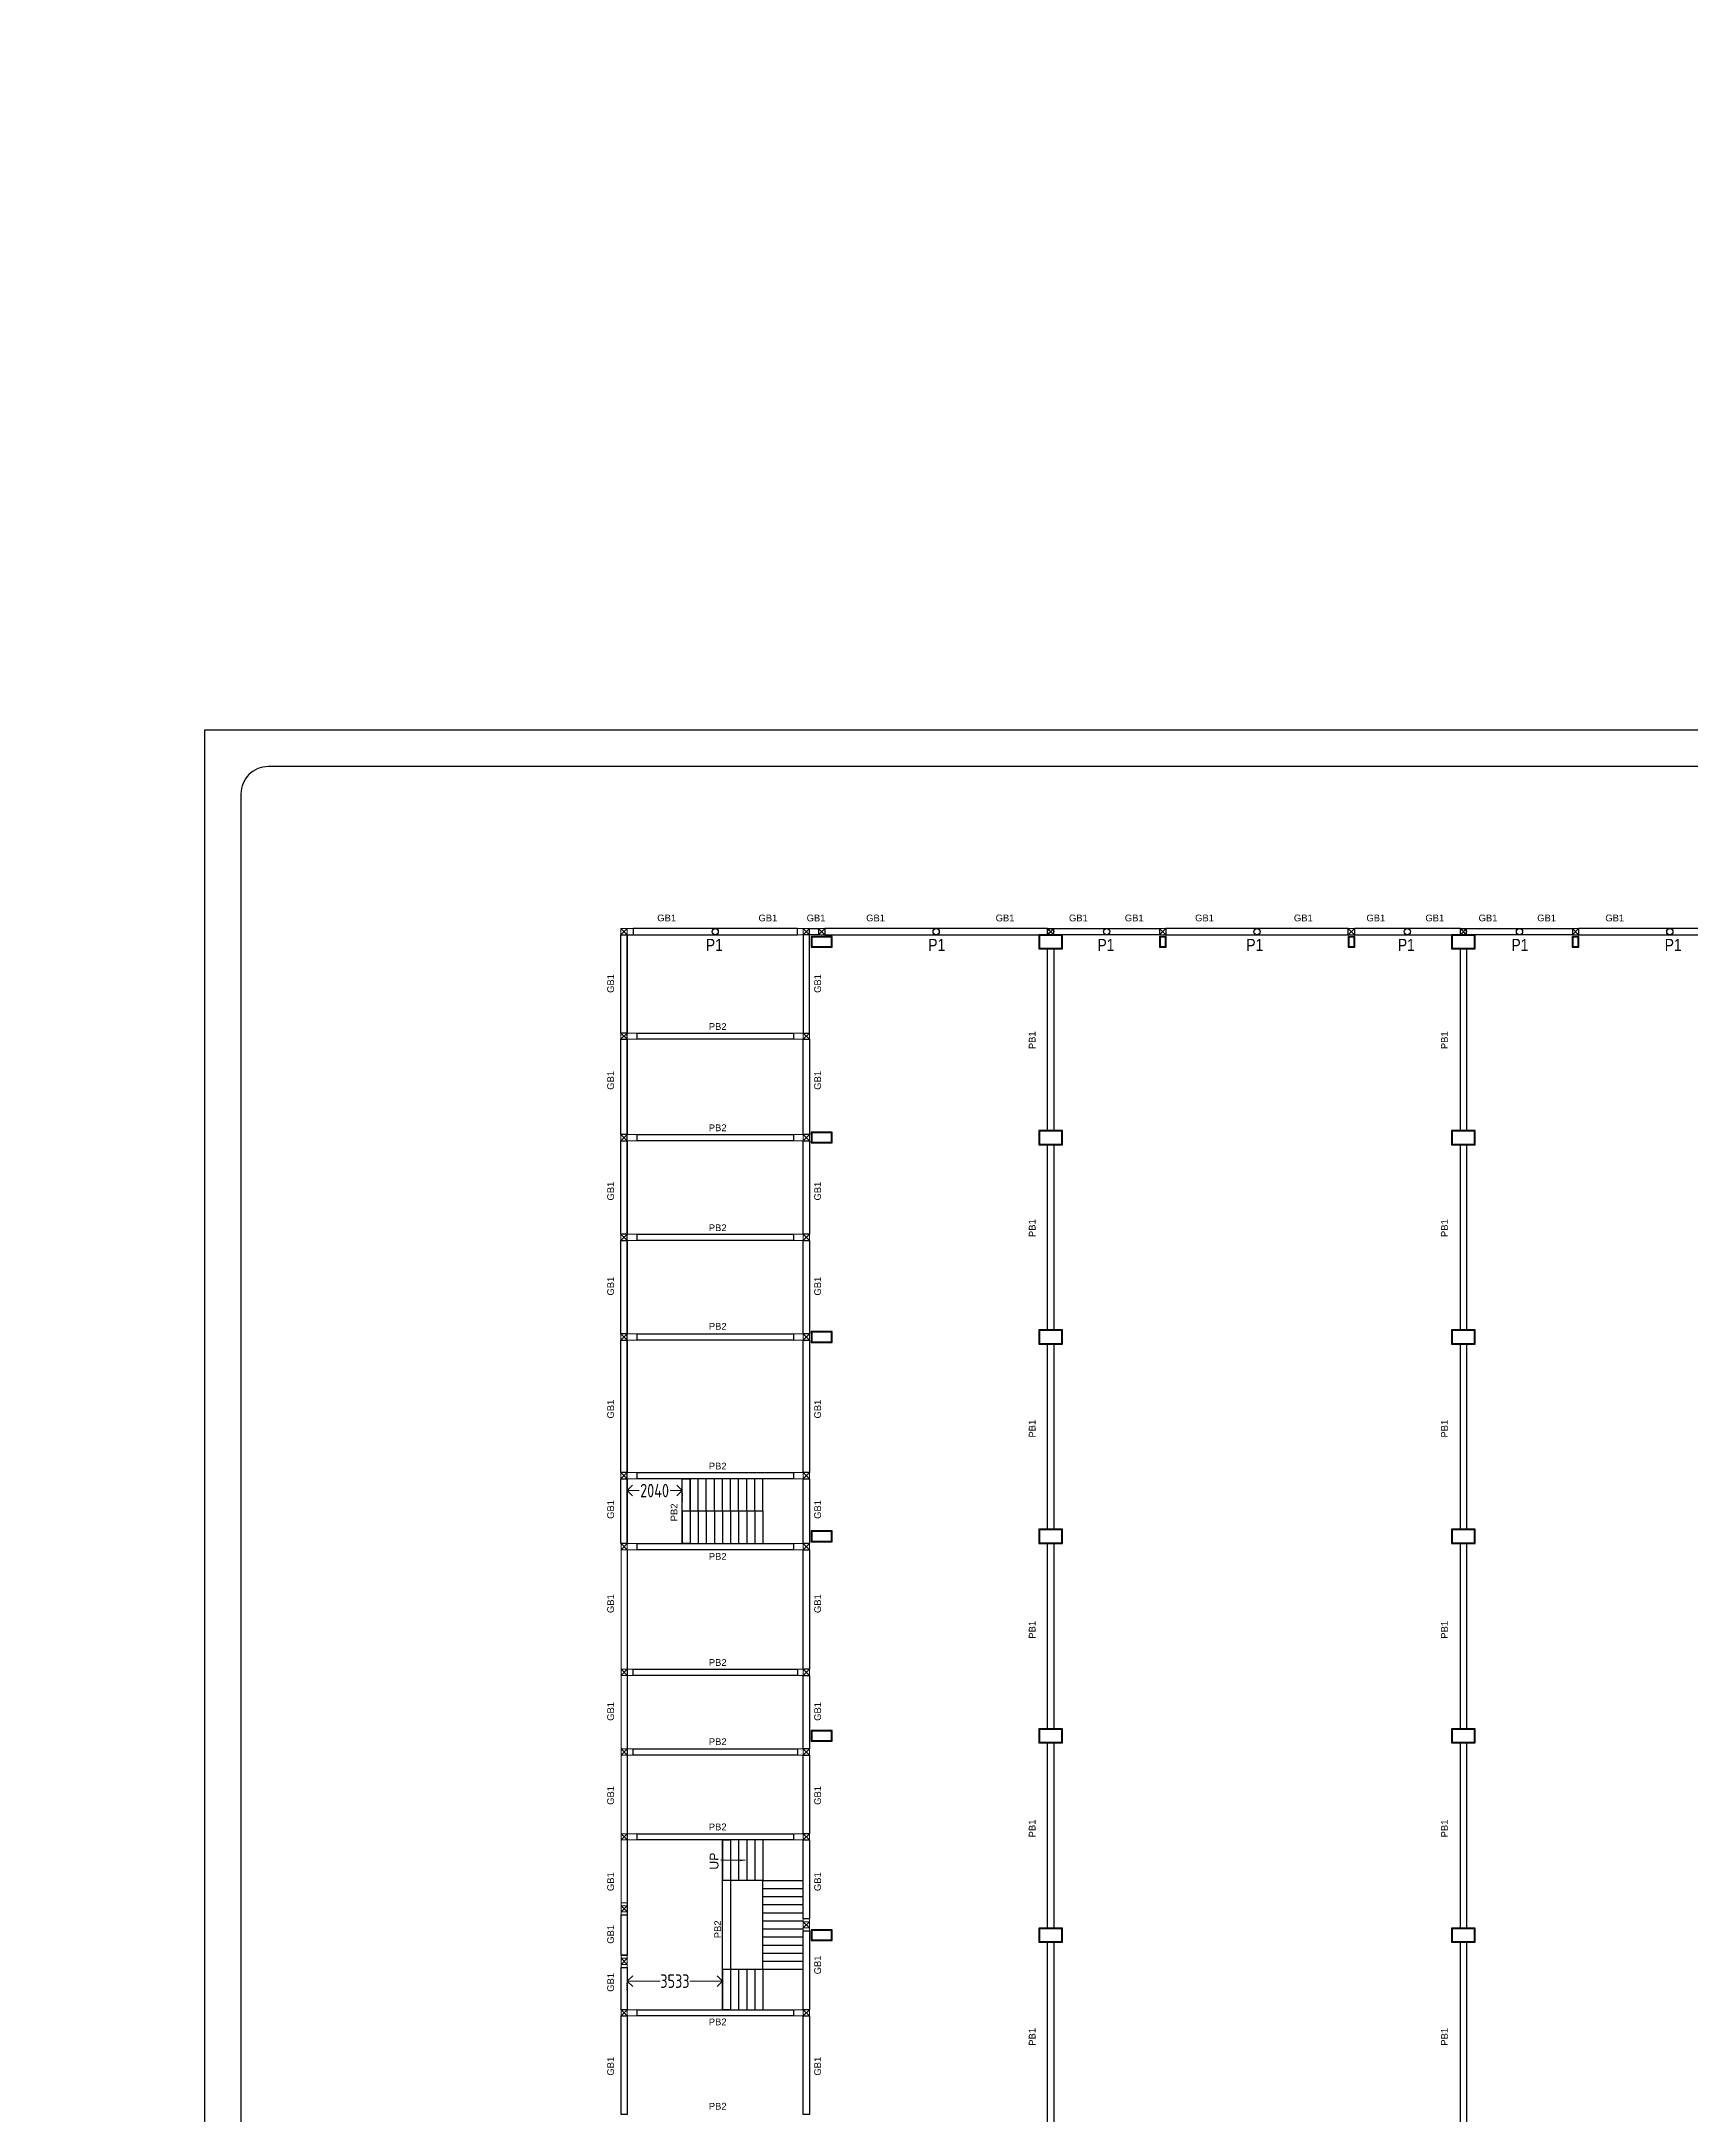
# Model space of a CAD drawing. Header units: inches. Extents: x -605 to 2991212, y -2872845 to 0.
# Drawn here: x 2440094 to 2501297, y -2064124 to -1987181 of the extents above; entities that cross this region are included whole.
import ezdxf
from ezdxf import colors
from ezdxf.entities.mleader import LeaderData, LeaderLine
from ezdxf.enums import TextEntityAlignment as Align
from ezdxf.math import Vec2, Vec3

# ---------------------------------------------------------------- set-up
doc = ezdxf.new("R2010")
doc.units = ezdxf.units.IN
doc.header["$LTSCALE"] = 600
doc.header["$MEASUREMENT"] = 0
doc.linetypes.add('DOT2', pattern=[0.125, 0, -0.125])
for name, color, linetype in [('05 RG_TXT', 7, 'Continuous'), ('NOITHAT', 21, 'Continuous'), ('see level', 2, 'Continuous'), ('SnT-DIMS2', 7, 'Continuous')]:
    doc.layers.add(name, color=color, linetype=linetype)
for name, color, linetype, lineweight in [('PV_MASONRY', 10, 'Continuous', 0), ('PV_TEXT_ROMANS', 7, 'Continuous', 0), ('rDIMension', 1, 'Continuous', 18), ('rRCC 2', 40, 'Continuous', 15), ('rSHEET', 2, 'Continuous', 30)]:
    doc.layers.add(name, color=color, linetype=linetype, lineweight=lineweight)
doc.styles.add('DIM', font='geniso.shx', dxfattribs={"width": 0.85})
doc.styles.add('J.P', font='ARIALN.TTF')
doc.styles.add('RG', font='arial.ttf')
doc.styles.add('ROMANS', font='arial.ttf')
doc.styles.get("Standard").update_dxf_attribs({"font": 'arial.ttf'})
doc.styles.add('TEXT3', font='geniso.shx')
doc.dimstyles.new('SnT', dxfattribs={"dimtxt": 2.5, "dimasz": 1, "dimexe": 1, "dimexo": 1, "dimgap": 1, "dimtad": 1, "dimdec": 0, "dimzin": 0, "dimdsep": 46, "dimtxsty": 'ROMANS', "dimblk": 'L1', "dimcen": 1, "dimclrd": 1, "dimclre": 1, "dimadec": 0, "dimazin": 0, "dimtfac": 1, "dimtdec": 0, "dimtmove": 0, "dimatfit": 3, "dimldrblk": 'LL1', "dimfxl": 1, "dimtolj": 1, "dimtzin": 0, "dimarcsym": 0})
doc.dimstyles.new('ST-100', dxfattribs={"dimscale": 100, "dimtxt": 2.5, "dimasz": 2, "dimexe": 0.18, "dimexo": 0.0625, "dimgap": 0.2, "dimtad": 0, "dimdec": 0, "dimzin": 0, "dimdsep": 46, "dimtxsty": 'DIM', "dimblk": 'OPEN90', "dimcen": 0.09, "dimclrd": 256, "dimclrt": 7, "dimadec": 0, "dimazin": 0, "dimtfac": 1, "dimtdec": 0, "dimtofl": 0, "dimtmove": 0, "dimatfit": 3, "dimldrblk": 'OPEN90', "dimfxl": 1, "dimtolj": 1, "dimtzin": 0, "dimlwd": -1, "dimarcsym": 0})

# ---------------------------------------------------------------- blocks, each defined once
blk = doc.blocks.new('L1')
at = {"color": 1}
blk.add_line((0, -1), (0, 1), dxfattribs=at)
blk.add_solid([(-2, 0.33), (-2, -0.33), (0, 0)], dxfattribs=at)
blk = doc.blocks.new('LL1')
at = {"color": 1}
blk.add_solid([(-2, 0.33), (-2, -0.33), (0, 0)], dxfattribs=at)
blk = doc.blocks.new('_Open90')
at = {"color": 0, "linetype": 'ByBlock', "lineweight": -2}
for p, q in [((0, 0), (-1, 0)), ((-0.5, 0.5), (0, 0)), ((0, 0), (-0.5, -0.5))]:
    blk.add_line(p, q, dxfattribs=at)
blk = doc.blocks.new('*D536')
at = {"layer": 'Defpoints', "color": 0, "linetype": 'ByBlock'}
for p in [(2463869, -2040966), (2461829, -2041730), (2463869, -2041357)]:
    blk.add_point(p, dxfattribs=at)
at = {"layer": 'rDIMension', "color": 0, "linetype": 'DOT2', "lineweight": -2}
for p, q in [((2461829, -2041730), (2461829, -2040966)), ((2463869, -2041357), (2463869, -2040966))]:
    blk.add_line(p, q, dxfattribs=at)
at = {"layer": 'rDIMension'}
for p, q in [((2462229, -2040966), (2462277, -2040966)), ((2463469, -2040966), (2463422, -2040966))]:
    blk.add_line(p, q, dxfattribs=at)
at = {"layer": 'rDIMension', "linetype": 'ByBlock', "xscale": 400, "yscale": 400, "zscale": 400, "rotation": 180}
blk.add_blockref('_Open90', (2461829, -2040966), dxfattribs=at)
at = {"layer": 'rDIMension', "linetype": 'ByBlock', "xscale": 400, "yscale": 400, "zscale": 400}
blk.add_blockref('_Open90', (2463869, -2040966), dxfattribs=at)
at = {"layer": 'rDIMension', "color": 7, "linetype": 'ByBlock', "insert": (2462849, -2040966), "char_height": 500, "attachment_point": 5, "style": 'DIM'}
blk.add_mtext('\\A1;2040', dxfattribs=at)
blk = doc.blocks.new('*D537')
at = {"layer": 'Defpoints', "color": 0, "linetype": 'ByBlock'}
for p in [(2461836, -2059173), (2461836, -2059482), (2465369, -2059482)]:
    blk.add_point(p, dxfattribs=at)
at = {"layer": 'rDIMension', "color": 0, "linetype": 'DOT2', "lineweight": -2}
for p, q in [((2461836, -2059482), (2461836, -2059173)), ((2465369, -2059482), (2465369, -2059173))]:
    blk.add_line(p, q, dxfattribs=at)
at = {"layer": 'rDIMension'}
for p, q in [((2462236, -2059173), (2463051, -2059173)), ((2464969, -2059173), (2464154, -2059173))]:
    blk.add_line(p, q, dxfattribs=at)
at = {"layer": 'rDIMension', "linetype": 'ByBlock', "xscale": 400, "yscale": 400, "zscale": 400, "rotation": 180}
blk.add_blockref('_Open90', (2461836, -2059173), dxfattribs=at)
at = {"layer": 'rDIMension', "linetype": 'ByBlock', "xscale": 400, "yscale": 400, "zscale": 400}
blk.add_blockref('_Open90', (2465369, -2059173), dxfattribs=at)
at = {"layer": 'rDIMension', "color": 7, "linetype": 'ByBlock', "insert": (2463603, -2059173), "char_height": 500, "attachment_point": 5, "style": 'DIM'}
blk.add_mtext('\\A1;3533', dxfattribs=at)
blk = doc.blocks.new('_DotBlank')
at = {"color": 0, "linetype": 'ByBlock', "lineweight": -2}
blk.add_line((-0.5, 0), (-1, 0), dxfattribs=at)
blk.add_circle((0, 0), 0.5, dxfattribs=at)

msp = doc.modelspace()

# ---------------------------------------------------------------- linework, layer by layer
at = {"color": 8, "linetype": 'ByBlock'}
for p, q in [((2463869.2, -2041729.9), (2463869.2, -2040529.9)), ((2464169.2, -2041729.9), (2464169.2, -2040529.9)), ((2464469.2, -2041729.9), (2464469.2, -2040529.9)), ((2464769.2, -2041729.9), (2464769.2, -2040529.9)), ((2465069.2, -2041729.9), (2465069.2, -2040529.9)), ((2465369.2, -2041729.9), (2465369.2, -2040529.9)), ((2465669.2, -2041729.9), (2465669.2, -2040529.9)), ((2465969.2, -2041729.9), (2465969.2, -2040529.9)), ((2466269.2, -2041729.9), (2466269.2, -2040529.9)), ((2466569.2, -2041729.9), (2466569.2, -2040529.9)), ((2466869.2, -2041729.9), (2466869.2, -2040529.9)), ((2468369.2, -2042929.9), (2468369.2, -2040529.9)), ((2463869.2, -2041729.9), (2463869.2, -2042929.9)), ((2466869.2, -2041729.9), (2463869.2, -2041729.9)), ((2464169.2, -2041729.9), (2464169.2, -2042929.9)), ((2464469.2, -2041729.9), (2464469.2, -2042929.9)), ((2464769.2, -2041729.9), (2464769.2, -2042929.9)), ((2465069.2, -2041729.9), (2465069.2, -2042929.9)), ((2465369.2, -2041729.9), (2465369.2, -2042929.9)), ((2465669.2, -2041729.9), (2465669.2, -2042929.9)), ((2465969.2, -2041729.9), (2465969.2, -2042929.9)), ((2466269.2, -2041729.9), (2466269.2, -2042929.9)), ((2466569.2, -2041729.9), (2466569.2, -2042929.9)), ((2466869.2, -2041729.9), (2466869.2, -2042929.9))]:
    msp.add_line(p, q, dxfattribs=at)
at = {"color": 1, "linetype": 'ByBlock'}
msp.add_line((2461837.1, -2043159.9), (2461837.1, -2056714.8), dxfattribs=at)
for points in [[(2461599.2, -2020332.8), (2461829.2, -2020332.8), (2461829.2, -2023983.9), (2461599.2, -2023983.9)], [(2468149.2, -2020102.8), (2462049.2, -2020102.8), (2462049.2, -2020332.8), (2468149.2, -2020332.8)], [(2468599.2, -2020332.8), (2468369.2, -2020332.8), (2468369.2, -2023983.9), (2468599.2, -2023983.9)], [(2468599.2, -2020102.8), (2468934.2, -2020102.8), (2468934.2, -2020332.8), (2468599.2, -2020332.8)], [(2477434.2, -2020102.8), (2469164.2, -2020102.8), (2469164.2, -2020332.8), (2477434.2, -2020332.8)], [(2477664.2, -2020102.8), (2481594.2, -2020102.8), (2481594.2, -2020332.8), (2477664.2, -2020332.8)], [(2488594.2, -2020102.8), (2481824.2, -2020102.8), (2481824.2, -2020332.8), (2488594.2, -2020332.8)], [(2492754.2, -2020102.8), (2488824.2, -2020102.8), (2488824.2, -2020332.8), (2492754.2, -2020332.8)], [(2492984.2, -2020102.8), (2496914.2, -2020102.8), (2496914.2, -2020332.8), (2492984.2, -2020332.8)], [(2503914.2, -2020102.8), (2497144.2, -2020102.8), (2497144.2, -2020332.8), (2503914.2, -2020332.8)], [(2477434.2, -2020857.8), (2477664.2, -2020857.8), (2477664.2, -2027602.4), (2477434.2, -2027602.4)], [(2492754.2, -2020857.8), (2492984.2, -2020857.8), (2492984.2, -2027602.4), (2492754.2, -2027602.4)], [(2461599.2, -2024213.9), (2461829.2, -2024213.9), (2461829.2, -2027749.9), (2461599.2, -2027749.9)], [(2462199.2, -2023983.9), (2467999.2, -2023983.9), (2467999.2, -2024213.9), (2462199.2, -2024213.9)], [(2468369.2, -2024213.9), (2468599.2, -2024213.9), (2468599.2, -2027749.9), (2468369.2, -2027749.9)], [(2461599.2, -2027979.9), (2461829.2, -2027979.9), (2461829.2, -2031449.9), (2461599.2, -2031449.9)], [(2462199.2, -2027749.9), (2467999.2, -2027749.9), (2467999.2, -2027979.9), (2462199.2, -2027979.9)], [(2468369.2, -2027979.9), (2468599.2, -2027979.9), (2468599.2, -2031449.9), (2468369.2, -2031449.9)], [(2477434.2, -2028127.4), (2477664.2, -2028127.4), (2477664.2, -2035002.4), (2477434.2, -2035002.4)], [(2492754.2, -2028127.4), (2492984.2, -2028127.4), (2492984.2, -2035002.4), (2492754.2, -2035002.4)], [(2461599.2, -2031679.9), (2461829.2, -2031679.9), (2461829.2, -2035149.9), (2461599.2, -2035149.9)], [(2462199.2, -2031449.9), (2467999.2, -2031449.9), (2467999.2, -2031679.9), (2462199.2, -2031679.9)], [(2468369.2, -2031679.9), (2468599.2, -2031679.9), (2468599.2, -2035149.9), (2468369.2, -2035149.9)], [(2461599.2, -2035379.9), (2461829.2, -2035379.9), (2461829.2, -2040299.9), (2461599.2, -2040299.9)], [(2462199.2, -2035149.9), (2467999.2, -2035149.9), (2467999.2, -2035379.9), (2462199.2, -2035379.9)], [(2468369.2, -2035379.9), (2468599.2, -2035379.9), (2468599.2, -2040299.9), (2468369.2, -2040299.9)], [(2477434.2, -2035527.4), (2477664.2, -2035527.4), (2477664.2, -2042402.4), (2477434.2, -2042402.4)], [(2492754.2, -2035527.4), (2492984.2, -2035527.4), (2492984.2, -2042402.4), (2492754.2, -2042402.4)], [(2462199.2, -2040299.9), (2467999.2, -2040299.9), (2467999.2, -2040529.9), (2462199.2, -2040529.9)], [(2461599.2, -2040529.9), (2461829.2, -2040529.9), (2461829.2, -2042929.9), (2461599.2, -2042929.9)], [(2463869.2, -2040529.9), (2464169.2, -2040529.9), (2464169.2, -2042929.9), (2463869.2, -2042929.9)], [(2468369.2, -2040529.9), (2468599.2, -2040529.9), (2468599.2, -2042929.9), (2468369.2, -2042929.9)], [(2462207.2, -2042929.9), (2467999.2, -2042929.9), (2467999.2, -2043159.9), (2462207.2, -2043159.9)], [(2468369.2, -2043159.9), (2468599.2, -2043159.9), (2468599.2, -2047598.2), (2468369.2, -2047598.2)], [(2477434.2, -2042927.4), (2477664.2, -2042927.4), (2477664.2, -2049802.4), (2477434.2, -2049802.4)], [(2492754.2, -2042927.4), (2492984.2, -2042927.4), (2492984.2, -2049802.4), (2492754.2, -2049802.4)], [(2462057.2, -2047598.2), (2468149.2, -2047598.2), (2468149.2, -2047828.2), (2462057.2, -2047828.2)], [(2468369.2, -2047828.2), (2468599.2, -2047828.2), (2468599.2, -2050552.4), (2468369.2, -2050552.4)], [(2477434.2, -2050327.4), (2477664.2, -2050327.4), (2477664.2, -2057202.4), (2477434.2, -2057202.4)], [(2492754.2, -2050327.4), (2492984.2, -2050327.4), (2492984.2, -2057202.4), (2492754.2, -2057202.4)], [(2462057.2, -2050552.4), (2468149.2, -2050552.4), (2468149.2, -2050782.4), (2462057.2, -2050782.4)], [(2468369.2, -2050782.4), (2468599.2, -2050782.4), (2468599.2, -2053702.4), (2468369.2, -2053702.4)], [(2462207.2, -2053702.4), (2467999.2, -2053702.4), (2467999.2, -2053932.4), (2462207.2, -2053932.4)], [(2465369.2, -2053932.4), (2465669.2, -2053932.4), (2465669.2, -2060232.4), (2465369.2, -2060232.4)], [(2468369.2, -2053932.4), (2468599.2, -2053932.4), (2468599.2, -2056857.4), (2468369.2, -2056857.4)], [(2461607.2, -2056714.8), (2461837.2, -2056714.8), (2461837.2, -2058214.8), (2461607.2, -2058214.8)], [(2468369.2, -2057307.4), (2468599.2, -2057307.4), (2468599.2, -2060232.4), (2468369.2, -2060232.4)], [(2477434.2, -2057727.4), (2477664.2, -2057727.4), (2477664.2, -2064602.4), (2477434.2, -2064602.4)], [(2492754.2, -2057727.4), (2492984.2, -2057727.4), (2492984.2, -2064602.4), (2492754.2, -2064602.4)], [(2461607.2, -2058665), (2461836, -2058665), (2461836, -2060232.4), (2461607.2, -2060232.4)], [(2461606, -2060462.4), (2461833.6, -2060462.4), (2461833.6, -2064123.9), (2461606, -2064123.9)], [(2462206, -2060232.4), (2467999.2, -2060232.4), (2467999.2, -2060462.4), (2462206, -2060462.4)], [(2468369.2, -2060462.4), (2468599.2, -2060462.4), (2468599.2, -2064123.9), (2468369.2, -2064123.9)]]:
    msp.add_lwpolyline(points, close=True, dxfattribs=at)
at = {"color": 6, "linetype": 'ByBlock'}
for points in [[(2469434.2, -2020795.3), (2469434.2, -2020395.3), (2468664.2, -2020395.3), (2468664.2, -2020795.3)], [(2477989.2, -2020857.8), (2477989.2, -2020332.8), (2477109.2, -2020332.8), (2477109.2, -2020857.8)], [(2481834.2, -2020395.3), (2481584.2, -2020395.3), (2481584.2, -2020795.3), (2481834.2, -2020795.3)], [(2488834.2, -2020395.3), (2488584.2, -2020395.3), (2488584.2, -2020795.3), (2488834.2, -2020795.3)], [(2493309.2, -2020857.8), (2493309.2, -2020332.8), (2492429.2, -2020332.8), (2492429.2, -2020857.8)], [(2497154.2, -2020395.3), (2496904.2, -2020395.3), (2496904.2, -2020795.3), (2497154.2, -2020795.3)], [(2469434.2, -2028064.9), (2469434.2, -2027664.9), (2468664.2, -2027664.9), (2468664.2, -2028064.9)], [(2477989.2, -2028127.4), (2477989.2, -2027602.4), (2477109.2, -2027602.4), (2477109.2, -2028127.4)], [(2493309.2, -2028127.4), (2493309.2, -2027602.4), (2492429.2, -2027602.4), (2492429.2, -2028127.4)], [(2469434.2, -2035464.9), (2469434.2, -2035064.9), (2468664.2, -2035064.9), (2468664.2, -2035464.9)], [(2477989.2, -2035527.4), (2477989.2, -2035002.4), (2477109.2, -2035002.4), (2477109.2, -2035527.4)], [(2493309.2, -2035527.4), (2493309.2, -2035002.4), (2492429.2, -2035002.4), (2492429.2, -2035527.4)], [(2469434.2, -2042864.9), (2469434.2, -2042464.9), (2468664.2, -2042464.9), (2468664.2, -2042864.9)], [(2477989.2, -2042927.4), (2477989.2, -2042402.4), (2477109.2, -2042402.4), (2477109.2, -2042927.4)], [(2493309.2, -2042927.4), (2493309.2, -2042402.4), (2492429.2, -2042402.4), (2492429.2, -2042927.4)], [(2469434.2, -2050264.9), (2469434.2, -2049864.9), (2468664.2, -2049864.9), (2468664.2, -2050264.9)], [(2477989.2, -2050327.4), (2477989.2, -2049802.4), (2477109.2, -2049802.4), (2477109.2, -2050327.4)], [(2493309.2, -2050327.4), (2493309.2, -2049802.4), (2492429.2, -2049802.4), (2492429.2, -2050327.4)], [(2469434.2, -2057664.9), (2469434.2, -2057264.9), (2468664.2, -2057264.9), (2468664.2, -2057664.9)], [(2477989.2, -2057727.4), (2477989.2, -2057202.4), (2477109.2, -2057202.4), (2477109.2, -2057727.4)], [(2493309.2, -2057727.4), (2493309.2, -2057202.4), (2492429.2, -2057202.4), (2492429.2, -2057727.4)]]:
    msp.add_lwpolyline(points, close=True, dxfattribs=at)
at = {"color": 3, "linetype": 'ByBlock'}
for points in [[(2469409.2, -2020770.3), (2469409.2, -2020420.3), (2468689.2, -2020420.3), (2468689.2, -2020770.3)], [(2477964.2, -2020832.8), (2477964.2, -2020357.8), (2477134.2, -2020357.8), (2477134.2, -2020832.8)], [(2481809.2, -2020420.3), (2481609.2, -2020420.3), (2481609.2, -2020770.3), (2481809.2, -2020770.3)], [(2488809.2, -2020420.3), (2488609.2, -2020420.3), (2488609.2, -2020770.3), (2488809.2, -2020770.3)], [(2493284.2, -2020832.8), (2493284.2, -2020357.8), (2492454.2, -2020357.8), (2492454.2, -2020832.8)], [(2497129.2, -2020420.3), (2496929.2, -2020420.3), (2496929.2, -2020770.3), (2497129.2, -2020770.3)], [(2469409.2, -2028039.9), (2469409.2, -2027689.9), (2468689.2, -2027689.9), (2468689.2, -2028039.9)], [(2477964.2, -2028102.4), (2477964.2, -2027627.4), (2477134.2, -2027627.4), (2477134.2, -2028102.4)], [(2493284.2, -2028102.4), (2493284.2, -2027627.4), (2492454.2, -2027627.4), (2492454.2, -2028102.4)], [(2469409.2, -2035439.9), (2469409.2, -2035089.9), (2468689.2, -2035089.9), (2468689.2, -2035439.9)], [(2477964.2, -2035502.4), (2477964.2, -2035027.4), (2477134.2, -2035027.4), (2477134.2, -2035502.4)], [(2493284.2, -2035502.4), (2493284.2, -2035027.4), (2492454.2, -2035027.4), (2492454.2, -2035502.4)], [(2469409.2, -2042839.9), (2469409.2, -2042489.9), (2468689.2, -2042489.9), (2468689.2, -2042839.9)], [(2477964.2, -2042902.4), (2477964.2, -2042427.4), (2477134.2, -2042427.4), (2477134.2, -2042902.4)], [(2493284.2, -2042902.4), (2493284.2, -2042427.4), (2492454.2, -2042427.4), (2492454.2, -2042902.4)], [(2469409.2, -2050239.9), (2469409.2, -2049889.9), (2468689.2, -2049889.9), (2468689.2, -2050239.9)], [(2477964.2, -2050302.4), (2477964.2, -2049827.4), (2477134.2, -2049827.4), (2477134.2, -2050302.4)], [(2493284.2, -2050302.4), (2493284.2, -2049827.4), (2492454.2, -2049827.4), (2492454.2, -2050302.4)], [(2469409.2, -2057639.9), (2469409.2, -2057289.9), (2468689.2, -2057289.9), (2468689.2, -2057639.9)], [(2477964.2, -2057702.4), (2477964.2, -2057227.4), (2477134.2, -2057227.4), (2477134.2, -2057702.4)], [(2493284.2, -2057702.4), (2493284.2, -2057227.4), (2492454.2, -2057227.4), (2492454.2, -2057702.4)]]:
    msp.add_lwpolyline(points, close=True, dxfattribs=at)
at = {"color": 8, "linetype": 'ByBlock'}
for centre in [(2465099.2, -2020217.8), (2473299.2, -2020217.8), (2477549.2, -2020217.8), (2479629.2, -2020217.8), (2485209.2, -2020217.8), (2490789.2, -2020217.8), (2492869.2, -2020217.8), (2494949.2, -2020217.8), (2500529.2, -2020217.8)]:
    msp.add_circle(centre, 115, dxfattribs=at)
at = {"layer": 'NOITHAT', "linetype": 'Continuous'}
for p, q in [((2465369.2, -2053932.4), (2465369.2, -2055432.4)), ((2465669.2, -2053932.4), (2465669.2, -2055432.4)), ((2465969.2, -2053932.4), (2465969.2, -2055432.4)), ((2466269.2, -2053932.4), (2466269.2, -2055432.4)), ((2466569.2, -2053932.4), (2466569.2, -2055432.4)), ((2466869.2, -2053932.4), (2466869.2, -2055432.4)), ((2466869.2, -2055432.4), (2468369.2, -2055432.4)), ((2466869.2, -2055732.4), (2468369.2, -2055732.4)), ((2466869.2, -2056032.4), (2468369.2, -2056032.4)), ((2466869.2, -2056332.4), (2468369.2, -2056332.4)), ((2466869.2, -2056632.4), (2468369.2, -2056632.4)), ((2466869.2, -2056932.4), (2468369.2, -2056932.4)), ((2466869.2, -2057232.4), (2468369.2, -2057232.4)), ((2466869.2, -2057532.4), (2468369.2, -2057532.4)), ((2466869.2, -2057532.4), (2468369.2, -2057532.4)), ((2466869.2, -2057832.4), (2468369.2, -2057832.4)), ((2466869.2, -2058132.4), (2468369.2, -2058132.4)), ((2465369.2, -2058732.4), (2465369.2, -2060232.4)), ((2465669.2, -2058732.4), (2465669.2, -2060232.4)), ((2465969.2, -2058732.4), (2465969.2, -2060232.4)), ((2466269.2, -2058732.4), (2466269.2, -2060232.4)), ((2466569.2, -2058732.4), (2466569.2, -2060232.4)), ((2466869.2, -2058432.4), (2468369.2, -2058432.4)), ((2466869.2, -2058732.4), (2466869.2, -2060232.4)), ((2466869.2, -2058732.4), (2468369.2, -2058732.4))]:
    msp.add_line(p, q, dxfattribs=at)
msp.add_lwpolyline([(2465369.2, -2058732.4), (2466869.2, -2058732.4), (2466869.2, -2055432.4), (2465369.2, -2055432.4)], dxfattribs=at)
at = {"layer": 'PV_MASONRY', "color": 8}
for p, q in [((2468599.2, -2042929.9), (2461607.2, -2042929.9)), ((2468369.2, -2043159.9), (2461837.1, -2043159.9))]:
    msp.add_line(p, q, dxfattribs=at)
at = {"layer": 'PV_MASONRY'}
for p, q in [((2461837.1, -2056714.8), (2461607.2, -2056714.8)), ((2461837.2, -2058214.8), (2461607.2, -2058214.8))]:
    msp.add_line(p, q, dxfattribs=at)
msp.add_lwpolyline([(2461607.2, -2042929.9), (2461607.2, -2056714.8)], dxfattribs=at)
at = {"layer": 'rRCC 2', "color": 6}
for p, q in [((2461599.2, -2020102.8), (2461829.2, -2020332.8)), ((2461599.2, -2020332.8), (2461829.2, -2020102.8)), ((2468599.2, -2020102.8), (2468369.2, -2020332.8)), ((2468599.2, -2020332.8), (2468369.2, -2020102.8)), ((2469164.2, -2020102.8), (2468934.2, -2020332.8)), ((2469164.2, -2020332.8), (2468934.2, -2020102.8)), ((2477664.2, -2020102.8), (2477434.2, -2020332.8)), ((2477664.2, -2020332.8), (2477434.2, -2020102.8)), ((2481824.2, -2020102.8), (2481594.2, -2020332.8)), ((2481824.2, -2020332.8), (2481594.2, -2020102.8)), ((2488824.2, -2020102.8), (2488594.2, -2020332.8)), ((2488824.2, -2020332.8), (2488594.2, -2020102.8)), ((2492984.2, -2020102.8), (2492754.2, -2020332.8)), ((2492984.2, -2020332.8), (2492754.2, -2020102.8)), ((2497144.2, -2020102.8), (2496914.2, -2020332.8)), ((2497144.2, -2020332.8), (2496914.2, -2020102.8)), ((2461599.2, -2023983.9), (2461829.2, -2024213.9)), ((2461599.2, -2024213.9), (2461829.2, -2023983.9)), ((2468599.2, -2023983.9), (2468369.2, -2024213.9)), ((2468599.2, -2024213.9), (2468369.2, -2023983.9)), ((2461599.2, -2027749.9), (2461829.2, -2027979.9)), ((2461599.2, -2027979.9), (2461829.2, -2027749.9)), ((2468599.2, -2027749.9), (2468369.2, -2027979.9)), ((2468599.2, -2027979.9), (2468369.2, -2027749.9)), ((2461599.2, -2031449.9), (2461829.2, -2031679.9)), ((2461599.2, -2031679.9), (2461829.2, -2031449.9)), ((2468599.2, -2031449.9), (2468369.2, -2031679.9)), ((2468599.2, -2031679.9), (2468369.2, -2031449.9)), ((2461599.2, -2035149.9), (2461829.2, -2035379.9)), ((2461599.2, -2035379.9), (2461829.2, -2035149.9)), ((2468599.2, -2035149.9), (2468369.2, -2035379.9)), ((2468599.2, -2035379.9), (2468369.2, -2035149.9)), ((2461599.2, -2040299.9), (2461829.2, -2040529.9)), ((2461599.2, -2040529.9), (2461829.2, -2040299.9)), ((2468599.2, -2040299.9), (2468369.2, -2040529.9)), ((2468599.2, -2040529.9), (2468369.2, -2040299.9)), ((2461607.2, -2042929.9), (2461837.2, -2043159.9)), ((2461607.2, -2043159.9), (2461837.2, -2042929.9)), ((2468599.2, -2042929.9), (2468369.2, -2043159.9)), ((2468599.2, -2043159.9), (2468369.2, -2042929.9)), ((2461607.2, -2047598.2), (2461837.2, -2047828.2)), ((2461607.2, -2047828.2), (2461837.2, -2047598.2)), ((2468599.2, -2047598.2), (2468369.2, -2047828.2)), ((2468599.2, -2047828.2), (2468369.2, -2047598.2)), ((2461607.2, -2050552.4), (2461837.2, -2050782.4)), ((2461607.2, -2050782.4), (2461837.2, -2050552.4)), ((2468599.2, -2050552.4), (2468369.2, -2050782.4)), ((2468599.2, -2050782.4), (2468369.2, -2050552.4)), ((2461607.2, -2053702.4), (2461837.2, -2053932.4)), ((2461607.2, -2053932.4), (2461837.2, -2053702.4)), ((2468599.2, -2053702.4), (2468369.2, -2053932.4)), ((2468599.2, -2053932.4), (2468369.2, -2053702.4)), ((2461837.2, -2056604.8), (2461607.2, -2056374.8)), ((2461607.2, -2056604.8), (2461837.2, -2056374.8)), ((2468599.2, -2057197.4), (2468369.2, -2056967.4)), ((2468369.2, -2057197.4), (2468599.2, -2056967.4)), ((2461837.2, -2058325), (2461607.2, -2058555)), ((2461607.2, -2058325), (2461837.2, -2058555)), ((2461606, -2060232.4), (2461836, -2060462.4)), ((2461606, -2060462.4), (2461836, -2060232.4)), ((2468599.2, -2060232.4), (2468369.2, -2060462.4)), ((2468599.2, -2060462.4), (2468369.2, -2060232.4))]:
    msp.add_line(p, q, dxfattribs=at)
for points in [[(2461599.2, -2020332.8), (2461599.2, -2020102.8), (2462049.2, -2020102.8), (2462049.2, -2020332.8)], [(2461599.2, -2020102.8), (2461829.2, -2020102.8), (2461829.2, -2020332.8), (2461599.2, -2020332.8)], [(2468599.2, -2020332.8), (2468599.2, -2020102.8), (2468149.2, -2020102.8), (2468149.2, -2020332.8)], [(2468599.2, -2020102.8), (2468369.2, -2020102.8), (2468369.2, -2020332.8), (2468599.2, -2020332.8)], [(2469164.2, -2020102.8), (2468934.2, -2020102.8), (2468934.2, -2020332.8), (2469164.2, -2020332.8)], [(2477664.2, -2020102.8), (2477434.2, -2020102.8), (2477434.2, -2020332.8), (2477664.2, -2020332.8)], [(2481824.2, -2020102.8), (2481594.2, -2020102.8), (2481594.2, -2020332.8), (2481824.2, -2020332.8)], [(2488824.2, -2020102.8), (2488594.2, -2020102.8), (2488594.2, -2020332.8), (2488824.2, -2020332.8)], [(2492984.2, -2020102.8), (2492754.2, -2020102.8), (2492754.2, -2020332.8), (2492984.2, -2020332.8)], [(2497144.2, -2020102.8), (2496914.2, -2020102.8), (2496914.2, -2020332.8), (2497144.2, -2020332.8)], [(2461599.2, -2024213.9), (2461599.2, -2023983.9), (2462199.2, -2023983.9), (2462199.2, -2024213.9)], [(2461599.2, -2023983.9), (2461829.2, -2023983.9), (2461829.2, -2024213.9), (2461599.2, -2024213.9)], [(2468599.2, -2024213.9), (2468599.2, -2023983.9), (2467999.2, -2023983.9), (2467999.2, -2024213.9)], [(2468599.2, -2023983.9), (2468369.2, -2023983.9), (2468369.2, -2024213.9), (2468599.2, -2024213.9)], [(2461599.2, -2027979.9), (2461599.2, -2027749.9), (2462199.2, -2027749.9), (2462199.2, -2027979.9)], [(2461599.2, -2027749.9), (2461829.2, -2027749.9), (2461829.2, -2027979.9), (2461599.2, -2027979.9)], [(2468599.2, -2027979.9), (2468599.2, -2027749.9), (2467999.2, -2027749.9), (2467999.2, -2027979.9)], [(2468599.2, -2027749.9), (2468369.2, -2027749.9), (2468369.2, -2027979.9), (2468599.2, -2027979.9)], [(2461599.2, -2031679.9), (2461599.2, -2031449.9), (2462199.2, -2031449.9), (2462199.2, -2031679.9)], [(2461599.2, -2031449.9), (2461829.2, -2031449.9), (2461829.2, -2031679.9), (2461599.2, -2031679.9)], [(2468599.2, -2031679.9), (2468599.2, -2031449.9), (2467999.2, -2031449.9), (2467999.2, -2031679.9)], [(2468599.2, -2031449.9), (2468369.2, -2031449.9), (2468369.2, -2031679.9), (2468599.2, -2031679.9)], [(2461599.2, -2035379.9), (2461599.2, -2035149.9), (2462199.2, -2035149.9), (2462199.2, -2035379.9)], [(2461599.2, -2035149.9), (2461829.2, -2035149.9), (2461829.2, -2035379.9), (2461599.2, -2035379.9)], [(2468599.2, -2035379.9), (2468599.2, -2035149.9), (2467999.2, -2035149.9), (2467999.2, -2035379.9)], [(2468599.2, -2035149.9), (2468369.2, -2035149.9), (2468369.2, -2035379.9), (2468599.2, -2035379.9)], [(2461599.2, -2040529.9), (2461599.2, -2040299.9), (2462199.2, -2040299.9), (2462199.2, -2040529.9)], [(2461599.2, -2040299.9), (2461829.2, -2040299.9), (2461829.2, -2040529.9), (2461599.2, -2040529.9)], [(2468599.2, -2040529.9), (2468599.2, -2040299.9), (2467999.2, -2040299.9), (2467999.2, -2040529.9)], [(2468599.2, -2040299.9), (2468369.2, -2040299.9), (2468369.2, -2040529.9), (2468599.2, -2040529.9)], [(2461607.2, -2043159.9), (2461607.2, -2042929.9), (2462207.2, -2042929.9), (2462207.2, -2043159.9)], [(2461607.2, -2042929.9), (2461837.2, -2042929.9), (2461837.2, -2043159.9), (2461607.2, -2043159.9)], [(2468599.2, -2043159.9), (2468599.2, -2042929.9), (2467999.2, -2042929.9), (2467999.2, -2043159.9)], [(2468599.2, -2042929.9), (2468369.2, -2042929.9), (2468369.2, -2043159.9), (2468599.2, -2043159.9)], [(2461607.2, -2047828.2), (2461607.2, -2047598.2), (2462057.2, -2047598.2), (2462057.2, -2047828.2)], [(2461607.2, -2047598.2), (2461837.2, -2047598.2), (2461837.2, -2047828.2), (2461607.2, -2047828.2)], [(2468599.2, -2047828.2), (2468599.2, -2047598.2), (2468149.2, -2047598.2), (2468149.2, -2047828.2)], [(2468599.2, -2047598.2), (2468369.2, -2047598.2), (2468369.2, -2047828.2), (2468599.2, -2047828.2)], [(2461607.2, -2050782.4), (2461607.2, -2050552.4), (2462057.2, -2050552.4), (2462057.2, -2050782.4)], [(2461607.2, -2050552.4), (2461837.2, -2050552.4), (2461837.2, -2050782.4), (2461607.2, -2050782.4)], [(2468599.2, -2050782.4), (2468599.2, -2050552.4), (2468149.2, -2050552.4), (2468149.2, -2050782.4)], [(2468599.2, -2050552.4), (2468369.2, -2050552.4), (2468369.2, -2050782.4), (2468599.2, -2050782.4)], [(2461607.2, -2053932.4), (2461607.2, -2053702.4), (2462207.2, -2053702.4), (2462207.2, -2053932.4)], [(2461607.2, -2053702.4), (2461837.2, -2053702.4), (2461837.2, -2053932.4), (2461607.2, -2053932.4)], [(2468599.2, -2053932.4), (2468599.2, -2053702.4), (2467999.2, -2053702.4), (2467999.2, -2053932.4)], [(2468599.2, -2053702.4), (2468369.2, -2053702.4), (2468369.2, -2053932.4), (2468599.2, -2053932.4)], [(2461607.2, -2056714.8), (2461837.2, -2056714.8), (2461837.2, -2056264.8), (2461607.2, -2056264.8)], [(2461837.2, -2056604.8), (2461837.2, -2056374.8), (2461607.2, -2056374.8), (2461607.2, -2056604.8)], [(2468369.2, -2056857.4), (2468599.2, -2056857.4), (2468599.2, -2057307.4), (2468369.2, -2057307.4)], [(2468599.2, -2057197.4), (2468599.2, -2056967.4), (2468369.2, -2056967.4), (2468369.2, -2057197.4)], [(2461607.2, -2058215), (2461837.2, -2058215), (2461837.2, -2058665), (2461607.2, -2058665)], [(2461837.2, -2058325), (2461837.2, -2058555), (2461607.2, -2058555), (2461607.2, -2058325)], [(2461606, -2060462.4), (2461606, -2060232.4), (2462206, -2060232.4), (2462206, -2060462.4)], [(2461606, -2060232.4), (2461836, -2060232.4), (2461836, -2060462.4), (2461606, -2060462.4)], [(2468599.2, -2060462.4), (2468599.2, -2060232.4), (2467999.2, -2060232.4), (2467999.2, -2060462.4)], [(2468599.2, -2060232.4), (2468369.2, -2060232.4), (2468369.2, -2060462.4), (2468599.2, -2060462.4)]]:
    msp.add_lwpolyline(points, close=True, dxfattribs=at)
at = {"layer": 'rSHEET'}
msp.add_lwpolyline([(2546706, -2154960.9), (2546706, -2012738.5), (2446144.6, -2012738.5), (2446144.6, -2154960.9)], close=True, dxfattribs=at)
msp.add_lwpolyline([(2545354, -2152590.5), (2545354, -2015108.9, 0.4142136), (2544338.1, -2014093), (2448512.4, -2014093, 0.4142136), (2447496.6, -2015108.9), (2447496.6, -2152590.5, 0.4142136), (2448512.4, -2153606.4), (2544338.1, -2153606.4, 0.4142136)], format="xyb", close=True, dxfattribs=at)
at = {"layer": 'see level', "color": 4, "linetype": 'ByBlock', "lineweight": 20}
msp.add_line((2461837.1, -2043159.9), (2461607.2, -2043159.9), dxfattribs=at)
at = {"layer": 'see level', "color": 8, "linetype": 'ByBlock'}
msp.add_lwpolyline([(2461829.2, -2042929.9), (2461829.2, -2020332.8), (2468149.2, -2020332.8)], dxfattribs=at)

# ---------------------------------------------------------------- texts
at = {"layer": '05 RG_TXT', "insert": (2465059.1, -2054719.9), "char_height": 327.02, "width": 1041.96, "attachment_point": 5, "rotation": 89.373019, "style": 'RG'}
msp.add_mtext('UP', dxfattribs=at)
at = {"layer": 'PV_TEXT_ROMANS', "char_height": 450, "width": 2135.966, "attachment_point": 1, "style": 'J.P'}
for insert in [(2463999.1, -2020487.9), (2472254.2, -2020487.9), (2478531.3, -2020487.9), (2484058.7, -2020487.9), (2489681, -2020487.9), (2493897.4, -2020487.9), (2499584.9, -2020487.9)]:
    msp.add_mtext('\\pxqc;P1', dxfattribs=dict(at, insert=insert))
at = {"layer": 'rRCC 2'}
for s, p in [('GB1', (2463297, -2019712.7)), ('GB1', (2467055.2, -2019712.7)), ('GB1', (2468841.9, -2019712.7)), ('GB1', (2471049.8, -2019712.7)), ('GB1', (2475857.2, -2019712.7)), ('GB1', (2478578.2, -2019712.7)), ('GB1', (2480650.3, -2019712.7)), ('GB1', (2483258.5, -2019712.7)), ('GB1', (2486925.8, -2019712.7)), ('GB1', (2489617, -2019712.7)), ('GB1', (2491805.8, -2019712.7)), ('GB1', (2493780.6, -2019712.7)), ('GB1', (2495955.5, -2019712.7)), ('GB1', (2498483.8, -2019712.7)), ('PB2', (2465191.8, -2023741.1)), ('PB2', (2465191.8, -2027501.2)), ('PB2', (2465191.8, -2031211.6)), ('PB2', (2465191.8, -2034869.6)), ('PB2', (2465191.8, -2040055.4)), ('PB2', (2465191.8, -2043409.5)), ('PB2', (2465191.8, -2047345.4)), ('PB2', (2465191.8, -2050284.5)), ('PB2', (2465191.8, -2053447.4)), ('PB2', (2465191.8, -2060685)), ('PB2', (2465191.8, -2063814.7))]:
    msp.add_text(s, height=250, dxfattribs=at).set_placement(p, align=Align.MIDDLE_CENTER)
for s, p in [('GB1', (2461216.7, -2022144.4)), ('GB1', (2468899, -2022144.4)), ('PB1', (2476862.7, -2024251.6)), ('PB1', (2492163.9, -2024251.6)), ('GB1', (2461216.7, -2025740.5)), ('GB1', (2468899, -2025740.5)), ('GB1', (2461216.7, -2029850)), ('GB1', (2468899, -2029850)), ('PB1', (2476862.7, -2031226.2)), ('PB1', (2492163.9, -2031226.2)), ('GB1', (2461216.7, -2033377.4)), ('GB1', (2468899, -2033377.4)), ('GB1', (2461216.7, -2037940.9)), ('GB1', (2468899, -2037940.9)), ('PB1', (2476862.7, -2038667.4)), ('PB1', (2492163.9, -2038667.4)), ('GB1', (2461216.7, -2041666.9)), ('PB2', (2463571.5, -2041775)), ('GB1', (2468899, -2041666.9)), ('GB1', (2461216.7, -2045162.6)), ('GB1', (2468899, -2045162.6)), ('PB1', (2476862.7, -2046133.4)), ('PB1', (2492163.9, -2046133.4)), ('GB1', (2461216.7, -2049161.6)), ('GB1', (2468899, -2049161.6)), ('GB1', (2461216.7, -2052280)), ('GB1', (2468899, -2052280)), ('PB1', (2476862.7, -2053508.3)), ('PB1', (2492163.9, -2053508.3)), ('GB1', (2461216.7, -2055481.7)), ('GB1', (2468899, -2055481.7)), ('GB1', (2461216.7, -2057435.9)), ('PB2', (2465191.8, -2057249.4)), ('GB1', (2461216.7, -2059219)), ('GB1', (2468899, -2058570.6)), ('PB1', (2476862.7, -2061240.7)), ('PB1', (2492163.9, -2061240.7)), ('GB1', (2461216.7, -2062330)), ('GB1', (2468899, -2062330))]:
    msp.add_text(s, height=250, rotation=90, dxfattribs=at).set_placement(p, align=Align.MIDDLE_CENTER)

# ---------------------------------------------------------------- dimensions: what is measured, and where the dimension line sits
at = {"layer": 'rDIMension', "color": 1, "linetype": 'ByBlock'}
for base, p1, p2, picture, middle in [((2463869.2, -2040965.6), (2461829.2, -2041729.9), (2463869.2, -2041357.1), '*D536', (2462849.2, -2040965.6)), ((2461836, -2059172.6), (2465369.2, -2059482.4), (2461836, -2059482.4), '*D537', (2463602.6, -2059172.6))]:
    dim = msp.add_linear_dim(base=base, p1=p1, p2=p2, dimstyle='ST-100', override={"dimtxt": 5, "dimasz": 4, "dimexe": 0, "dimexo": 0, "dimblk": 'Open90', "dimtmove": 1, "dimfxl": 1.25, "dimtfillclr": 256, "dimarcsym": 2}, dxfattribs=at)
    dim.commit()
    dim.dimension.update_dxf_attribs({"geometry": picture, "text_midpoint": middle})

# ---------------------------------------------------------------- leaders
at = {"layer": 'rRCC 2', "color": 7}
ml = msp.add_multileader_mtext('Standard', dxfattribs=at)
ml.set_content('\\A1;\\W0.85;(a)4-12# ', color=7, style='TEXT3')
ml.set_leader_properties(color=256, linetype='ByLayer', lineweight=-1)
ml.set_arrow_properties(name='DOTBLANK')
ml.build(insert=Vec2(0, 0))
ml.multileader.update_dxf_attribs({"text_top_attachment_type": 0, "text_bottom_attachment_type": 0, "dogleg_length": 7.47, "arrow_head_size": 187.5, "scale": 75})
ctx = ml.context
ctx.base_point, ctx.scale, ctx.char_height, ctx.arrow_head_size, ctx.landing_gap_size, ctx.plane_origin = Vec3(2449102.6, -2386705.8), 75, 250, 187.5, 6.75, Vec3(2444752.6, -2386753.7)
ctx.text_align_type = 2
notes = []
notes.append((ctx, [(0, (0, 0, 0), (0, 0), (1, 0), 1, [])]))
ctx.mtext.insert, ctx.mtext.alignment, ctx.mtext.flow_direction = Vec3(2450129.2, -2386574.5), 3, 5
ml = msp.add_multileader_mtext('Standard', dxfattribs=at)
ml.set_content('\\A1;\\W0.85;(a)4-12# ', color=7, style='TEXT3')
ml.set_leader_properties(color=256, linetype='ByLayer', lineweight=-1)
ml.set_arrow_properties(name='DOTBLANK')
ml.build(insert=Vec2(0, 0))
ml.multileader.update_dxf_attribs({"text_top_attachment_type": 0, "text_bottom_attachment_type": 0, "dogleg_length": 7.47, "arrow_head_size": 187.5, "scale": 75})
ctx = ml.context
ctx.base_point, ctx.scale, ctx.char_height, ctx.arrow_head_size, ctx.landing_gap_size, ctx.plane_origin = Vec3(2474235.5, -2625457.1), 75, 250, 187.5, 6.75, Vec3(2469885.5, -2625505)
ctx.text_align_type = 2
notes.append((ctx, [(0, (0, 0, 0), (0, 0), (1, 0), 1, [])]))
ctx.mtext.insert, ctx.mtext.alignment, ctx.mtext.flow_direction = Vec3(2475262.2, -2625325.8), 3, 5
at = {"layer": 'SnT-DIMS2'}
msp.add_leader([(2466213.6, -2054691.6), (2465313.6, -2054681.8)], dimstyle='SnT', override={"dimscale": 100, "dimtxt": 2.5, "dimtmove": 2}, dxfattribs=at)
for ctx, leaders in notes:
    for number, flags, end, landing, length, lines in leaders:
        leader = LeaderData()
        leader.index, (leader.has_last_leader_line, leader.has_dogleg_vector, leader.attachment_direction) = number, flags
        leader.last_leader_point, leader.dogleg_vector, leader.dogleg_length = Vec3(end), Vec3(landing), length
        for number, points, colour, breaks in lines:
            line = LeaderLine()
            line.index, line.vertices, line.color, line.breaks = number, Vec3.list(points), colors.encode_raw_color(colour), breaks
            leader.lines.append(line)
        ctx.leaders.append(leader)

doc.saveas('drawing.dxf')
